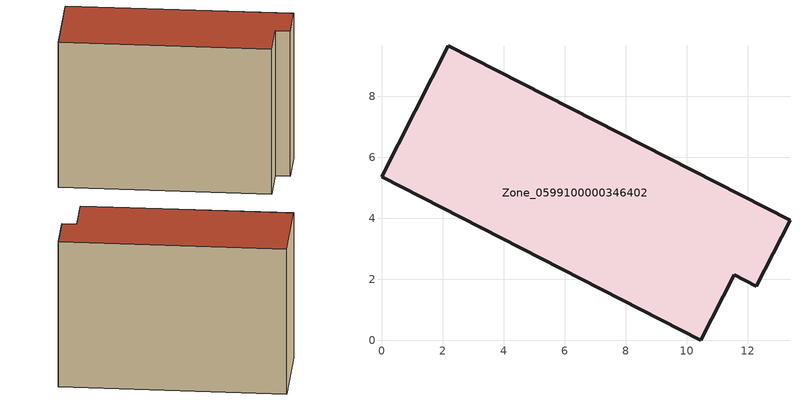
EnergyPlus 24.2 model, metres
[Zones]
Zone_0599100000346402
 floor ground (C_G): 0,5.36 2.19,9.66 13.39,3.94 12.28,1.78 11.56,2.15 10.46,0 z3.72
 wall outside (C_F): 2.19,9.66 0,5.36 10.46,0 11.56,2.15 12.28,1.78 13.39,3.94 2.19,9.66 z3.72:12.44
 roof outside (C_R): 13.39,3.94 2.19,9.66 0,5.36 10.46,0 11.56,2.15 12.28,1.78 z12.44
[BUILDING]
Pand.0599100000346402: North Axis=0; Terrain=City; Loads Convergence Tolerance Value=0.04; Temperature Convergence Tolerance Value=0.4; Solar Distribution=FullExterior; Maximum Number of Warmup Days=25; Minimum Number of Warmup Days=1
[Site:Location]
Rotterdam.The.Hague.AP_ZH_NLD Design_Conditions: Latitude=51.96; Longitude=4.45; Time Zone=1; Elevation=-4.5
[SITE:GROUNDTEMPERATURE:BUILDINGSURFACE]
18, 18, 18, 18, 18, 18, 18, 18, 18, 18, 18, 18
[MATERIAL] Thermal Absorptance=0.9; Solar Absorptance=0.7; Visible Absorptance=0.7
Name | Roughness | Thickness | Conductivity | Density | Specific Heat
G.TI.1992-2005 | MediumSmooth | 0.15 | 0.06 | 540 | 1210
F.TI.1992-2005 | Rough | 0.3 | 0.12 | 1920 | 840
R.TI.1992-2005 | MediumRough | 0.2 | 0.08 | 1500 | 1000
[CONSTRUCTION]
C_G: G.TI.1992-2005
C_F: F.TI.1992-2005
C_R: R.TI.1992-2005
[ZONE]
Zone_0599100000346402: Type=1; Multiplier=1; Ceiling Height=Autocalculate; Volume=Autocalculate; Floor Area=autocalculate; Part of Total Floor Area=Yes
[ZONEINFILTRATION:DESIGNFLOWRATE]
Infil_Zone_0599100000346402: Zone or ZoneList or Space or SpaceList=Zone_0599100000346402; Schedule=AlwaysOn; Design Flow Rate Calculation Method=Flow/Area; Flow Rate per Floor Area=0.0015; Constant Term Coefficient=1; Temperature Term Coefficient=0; Velocity Term Coefficient=0; Velocity Squared Term Coefficient=0
[HVACTEMPLATE:ZONE:IDEALLOADSAIRSYSTEM]
Zone_0599100000346402: Maximum Heating Supply Air Temperature=50; Minimum Cooling Supply Air Temperature=13; Maximum Heating Supply Air Humidity Ratio=0.0156; Minimum Cooling Supply Air Humidity Ratio=0.0077; Heating Limit=NoLimit; Cooling Limit=NoLimit; Dehumidification Control Type=ConstantSensibleHeatRatio; Cooling Sensible Heat Ratio=0.7; Dehumidification Setpoint=60; Humidification Control Type=None; Humidification Setpoint=30; Outdoor Air Method=None; Outdoor Air Flow Rate per Person=0.00944; Outdoor Air Flow Rate per Zone Floor Area=0; Outdoor Air Flow Rate per Zone=0; Demand Controlled Ventilation Type=None; Outdoor Air Economizer Type=NoEconomizer; Heat Recovery Type=None; Sensible Heat Recovery Effectiveness=0.7; Latent Heat Recovery Effectiveness=0.65
[ZONECONTROL:THERMOSTAT]
ThermostatControl_Zone_0599100000346402: Zone or ZoneList=Zone_0599100000346402; Control Type Schedule=DualSetpointControlType; Control 1=Thermostat_Zone_0599100000346402; Temperature Difference Between Cutout And Setpoint=0
[THERMOSTATSETPOINT:DUALSETPOINT]
Thermostat_Zone_0599100000346402: Heating Setpoint Temperature Schedule=HeatingSetpoint_Zone_0599100000346402; Cooling Setpoint Temperature Schedule=CoolingSetpoint_Zone_0599100000346402
[SCHEDULE:COMPACT]
HeatingSetpoint_Zone_0599100000346402: Through: 12/31, For: AllDays, Until: 24:00, 21
CoolingSetpoint_Zone_0599100000346402: Through: 12/31, For: AllDays, Until: 24:00, 24
DualSetpointControlType: Through: 12/31, For: AllDays, Until: 24:00, 4
AlwaysOn: Through: 12/31, For: AllDays, Until: 24:00, 1
